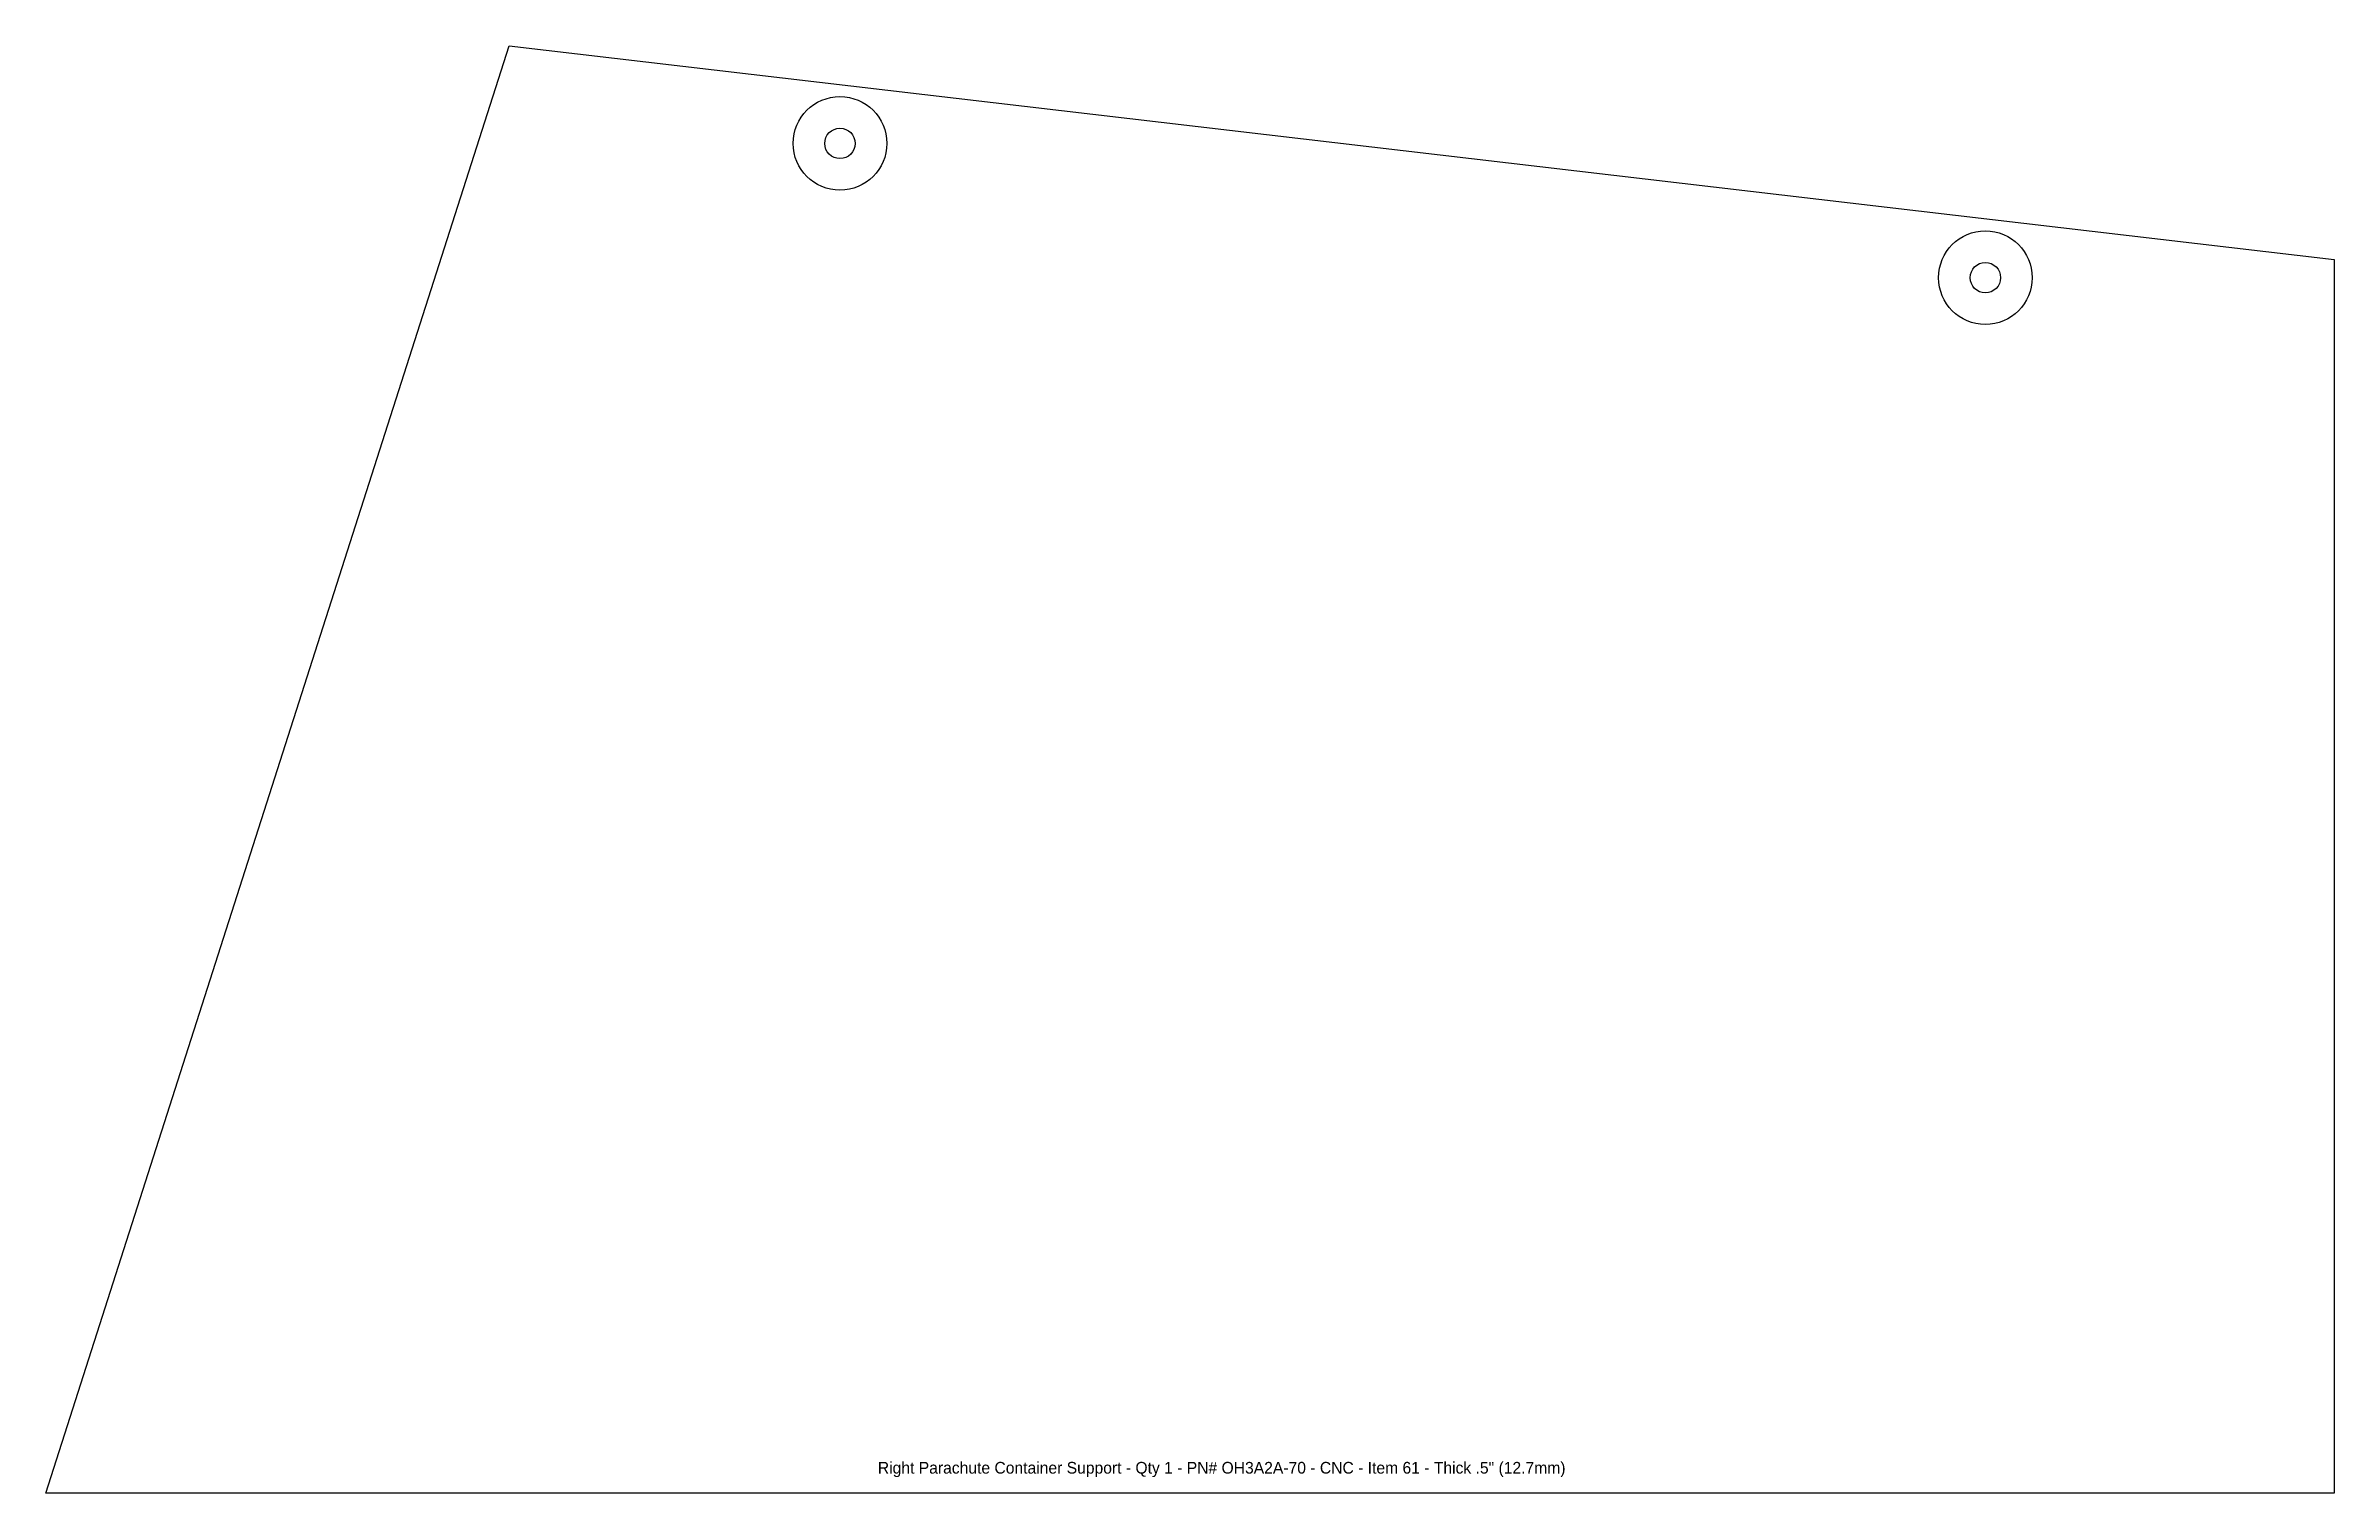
# Model space of a CAD drawing. Extents: x 1.62 to 11.39, y 1.51 to 7.7.
import ezdxf

# ---------------------------------------------------------------- set-up
doc = ezdxf.new("R2010")
doc.units = 0
doc.header["$MEASUREMENT"] = 0
doc.layers.get('0').update_dxf_attribs({"linetype": 'CONTINUOUS'})
doc.layers.add('Info', color=4, linetype='CONTINUOUS')
doc.styles.add('Annotative', font='txt')

msp = doc.modelspace()

# ---------------------------------------------------------------- linework, layer by layer
at = {"color": 7, "linetype": 'Continuous'}
msp.add_lwpolyline([(11.3944, 6.785), (11.3944, 1.5148), (1.6208, 1.5148), (3.6005, 7.6989)], close=True, dxfattribs=at)
for centre in [(5.0126, 7.2816), (9.9046, 6.708)]:
    msp.add_circle(centre, 0.2, dxfattribs=at)
for centre in [(5.0126, 7.2816), (9.9046, 6.708)]:
    msp.add_circle(centre, 0.065)

# ---------------------------------------------------------------- texts
at = {"layer": 'Info', "insert": (6.6429, 1.5836), "char_height": 0.05, "attachment_point": 8, "style": 'Annotative'}
msp.add_mtext_dynamic_manual_height_columns('Right Parachute Container Support - Qty 1 - PN# OH3A2A-70 - CNC - Item 61 - Thick .5" (12.7mm)  ', width=4.535454, gutter_width=0, heights=[0.0166], dxfattribs=at)

doc.saveas('drawing.dxf')
